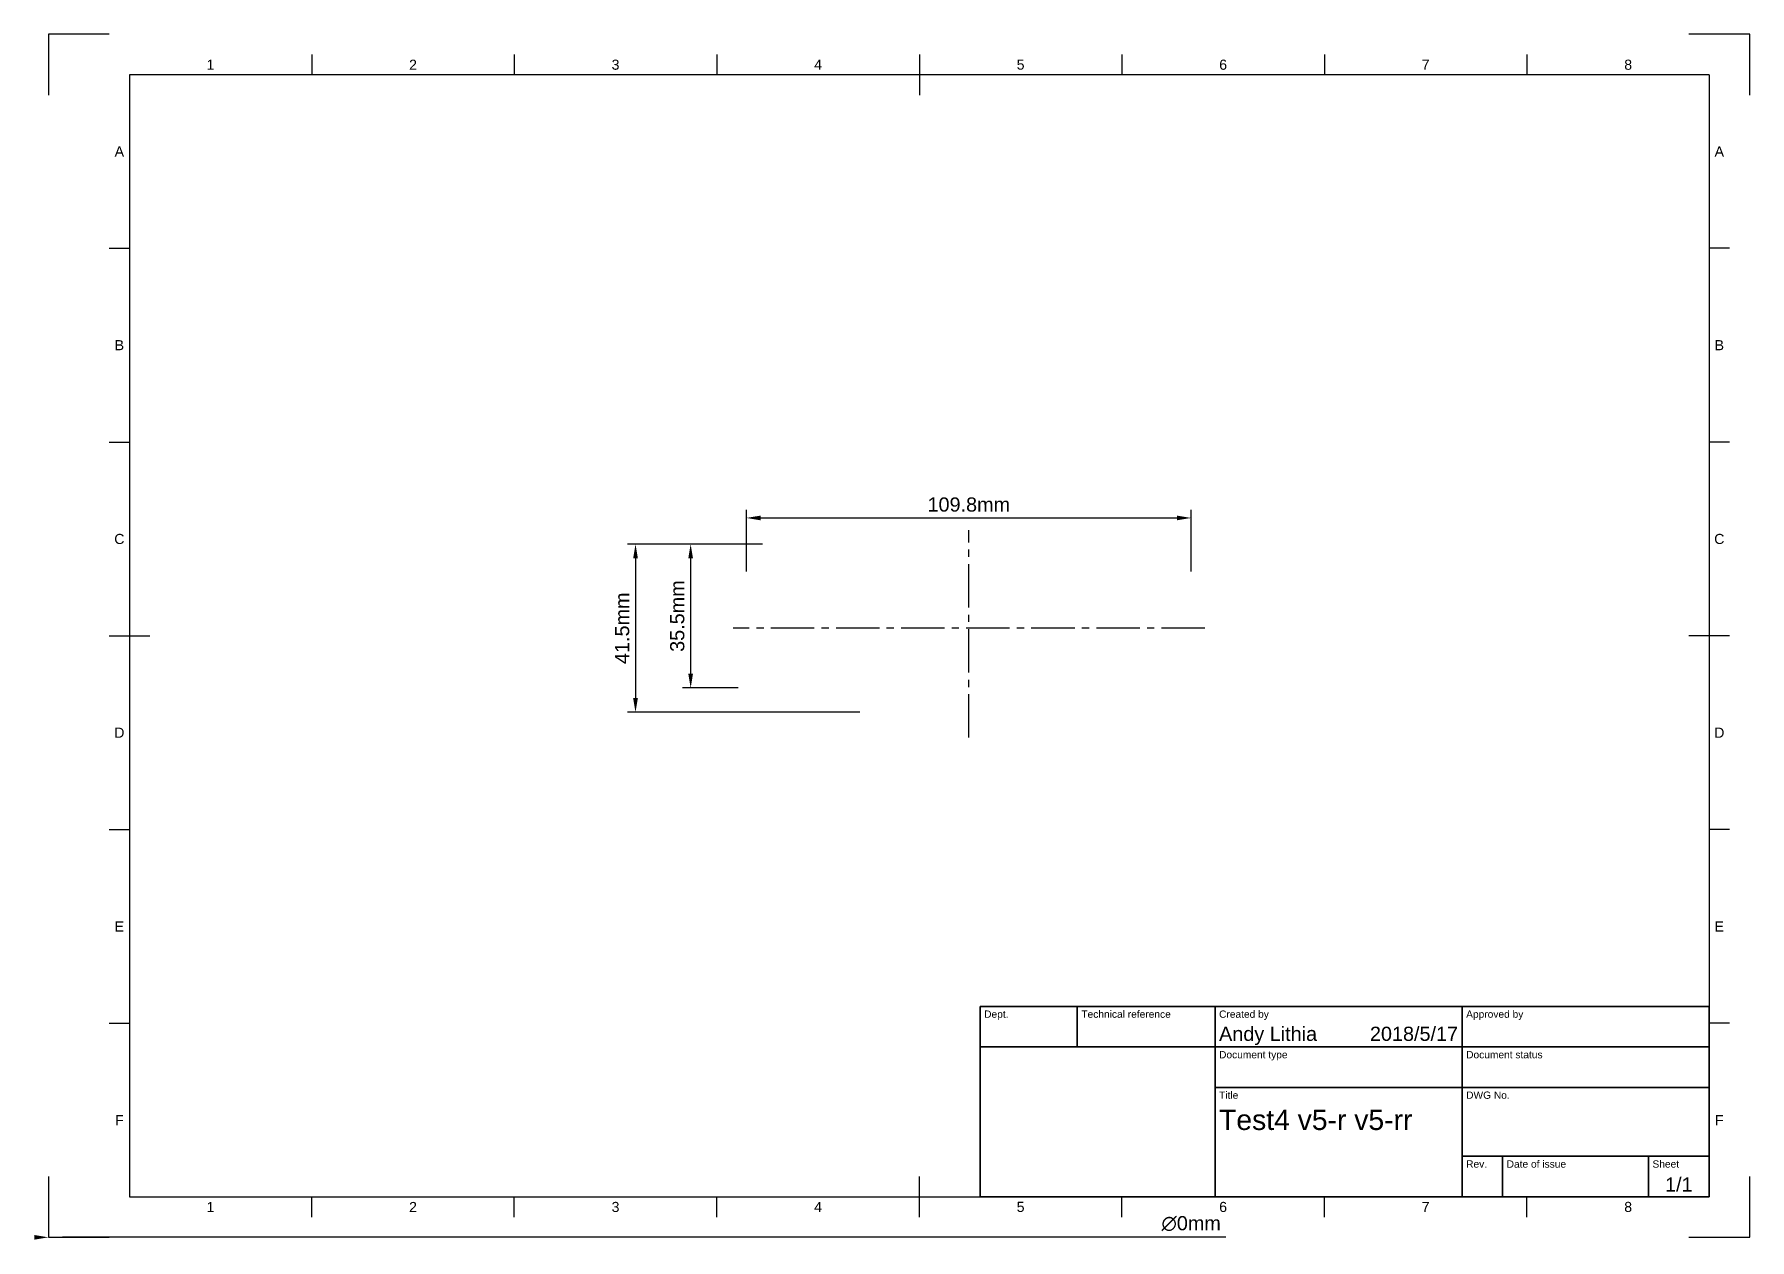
# Paper-space layout '表单1' of a CAD drawing. Header units: millimetres. Extents: x -4 to 420, y -1 to 297.
import ezdxf
from ezdxf.enums import TextEntityAlignment as Align

# ---------------------------------------------------------------- set-up
doc = ezdxf.new("R2010")
doc.units = ezdxf.units.MM
doc.header["$LTSCALE"] = 0.75
doc.linetypes.add('CENTER2', pattern=[28.575, 19.05, -3.175, 3.175, -3.175])
for name, color, linetype, lineweight in [('Border', 7, 'Continuous', 25), ('Center Lines', 7, 'CENTER2', 25), ('Dimensions', 7, 'Continuous', 25), ('TitleBlock', 7, 'Continuous', 35)]:
    doc.layers.add(name, color=color, linetype=linetype, lineweight=lineweight)
doc.styles.add('FusionTitle', font='')
doc.styles.get("Standard").update_dxf_attribs({"font": ''})
doc.styles.get('FusionTitle').set_extended_font_data('Arial')
doc.styles.get('Standard').set_extended_font_data('Arial')
doc.dimstyles.new('ISO-25', dxfattribs={"dimtxt": 3.5, "dimasz": 3.5, "dimexe": 2, "dimexo": 2, "dimgap": 1.5, "dimtad": 1, "dimzin": 12, "dimdsep": 46, "dimtxsty": 'Standard', "dimcen": 0, "dimclrd": 256, "dimclre": 256, "dimclrt": 256, "dimazin": 3, "dimtp": 0.1, "dimtm": 0.1, "dimtfac": 0.714, "dimtmove": 0, "dimatfit": 3, "dimfxl": 1, "dimtzin": 12, "dimarcsym": 0})

# ---------------------------------------------------------------- blocks, each defined once
blk = doc.blocks.new('ISO_A3_SHEET')
at = {"layer": 'Border'}
for p, q in [((15, 297), (0, 297)), ((0, 297), (0, 282)), ((420, 297), (405, 297)), ((420, 282), (420, 297)), ((65, 292), (65, 287)), ((115, 292), (115, 287)), ((165, 292), (165, 287)), ((215, 292), (215, 282)), ((265, 292), (265, 287)), ((315, 292), (315, 287)), ((365, 292), (365, 287)), ((410, 287), (20, 287)), ((20, 287), (20, 10)), ((410, 287), (410, 10)), ((15, 244.16666), (20, 244.16666)), ((415, 244.16666), (410, 244.16666)), ((15, 196.33333), (20, 196.33333)), ((415, 196.33333), (410, 196.33333)), ((15, 148.5), (25, 148.5)), ((415, 148.5), (405, 148.5)), ((15, 100.66667), (20, 100.66667)), ((415, 100.66667), (410, 100.66667)), ((15, 52.83334), (20, 52.83334)), ((415, 52.83334), (410, 52.83334)), ((0, 15), (0, 0)), ((215, 5), (215, 15)), ((420, 0), (420, 15)), ((20, 10), (410, 10)), ((65, 5), (65, 10)), ((115, 5), (115, 10)), ((165, 5), (165, 10)), ((265, 5), (265, 10)), ((315, 5), (315, 10)), ((365, 5), (365, 10)), ((0, 0), (15, 0)), ((405, 0), (420, 0))]:
    blk.add_line(p, q, dxfattribs=at)
at = {"layer": 'Border', "style": 'FusionTitle'}
for s, p in [('1', (40, 289.5)), ('2', (90, 289.5)), ('3', (140, 289.5)), ('4', (190, 289.5)), ('5', (240, 289.5)), ('6', (290, 289.5)), ('7', (340, 289.5)), ('8', (390, 289.5)), ('A', (17.5, 268.08333)), ('A', (412.5, 268.08333)), ('B', (17.5, 220.25)), ('B', (412.5, 220.25)), ('C', (17.5, 172.41667)), ('C', (412.5, 172.41667)), ('D', (17.5, 124.58334)), ('D', (412.5, 124.58334)), ('E', (17.5, 76.75001)), ('E', (412.5, 76.75001)), ('F', (17.5, 28.91668)), ('F', (412.5, 28.91668)), ('1', (40, 7.5)), ('2', (90, 7.5)), ('3', (140, 7.5)), ('4', (190, 7.5)), ('5', (240, 7.5)), ('6', (290, 7.5)), ('7', (340, 7.5)), ('8', (390, 7.5))]:
    blk.add_text(s, height=2.5, dxfattribs=at).set_placement(p, align=Align.MIDDLE)
blk = doc.blocks.new('ISO_TITLEBLOCK')
at = {"layer": 'TitleBlock'}
for p, q in [((0, 47), (-180, 47)), ((-180, 47), (-180, 0)), ((-156, 37), (-156, 47)), ((-122, 0), (-122, 47)), ((-61, 0), (-61, 47)), ((0, 0), (0, 47)), ((-180, 37), (0, 37)), ((-122, 27), (0, 27)), ((-61, 10), (0, 10)), ((-51, 0), (-51, 10)), ((-15, 0), (-15, 10)), ((-180, 0), (0, 0))]:
    blk.add_line(p, q, dxfattribs=at)
at = {"layer": 'TitleBlock', "style": 'FusionTitle'}
for s, p in [('Dept.', (-179, 46)), ('Technical reference', (-155, 46)), ('Created by', (-121, 46)), ('Approved by', (-60, 46)), ('Document type', (-121, 36)), ('Document status', (-60, 36)), ('Title', (-121, 26)), ('DWG No.', (-60, 26)), ('Rev.', (-60, 9)), ('Date of issue', (-50, 9)), ('Sheet', (-14, 9))]:
    blk.add_text(s, height=1.8, dxfattribs=at).set_placement(p, align=Align.TOP_LEFT)
for tag, p, height in [('DEPT', (-179, 38.5), 3.5), ('TECHNICAL_REFERENCE', (-155, 38.5), 3.5), ('CREATED_BY', (-121, 38.5), 3.5), ('APPROVED_BY', (-60, 38.5), 3.5), ('DOCUMENT_TYPE', (-121, 28.5), 3.5), ('DOCUMENT_STATUS', (-60, 28.5), 3.5), ('TITLE_1', (-121, 16.5), 5), ('TITLE_2', (-121, 9), 5), ('TITLE_3', (-121, 1.5), 5), ('DATE_OF_ISSUE', (-50, 1.5), 3.5)]:
    blk.add_attdef(tag, p, '', height=height, dxfattribs=at)
for tag, p in [('CREATED_DATE', (-62, 38.5)), ('APPROVED_DATE', (-1, 38.5))]:
    blk.add_attdef(tag, text='', height=3.5, dxfattribs=at).set_placement(p, align=Align.RIGHT)
for tag, height, p in [('DRAWING_NUMBER', 5, (-30.5, 16.6)), ('REV', 3.5, (-56, 3.1)), ('SHEET', 3.5, (-7.5, 3.1))]:
    blk.add_attdef(tag, text='', height=height, dxfattribs=at).set_placement(p, align=Align.MIDDLE)
blk = doc.blocks.new('*U19')
at = {"layer": 'Center Lines', "color": 0, "ltscale": 0.75, "transparency": 16777216}
blk.add_line((71.27, 0), (-45.2, 0), dxfattribs=at)
blk = doc.blocks.new('*U20')
at = {"layer": 'Center Lines', "color": 0, "ltscale": 0.75, "transparency": 16777216}
blk.add_line((0, -44.46), (0, 6.8), dxfattribs=at)
blk = doc.blocks.new('*D21')
at = {"layer": 'Defpoints', "color": 0, "transparency": 16777216}
blk.add_point((0, 0), dxfattribs=at)
blk.add_point((0, 0), dxfattribs=at)
at = {"layer": 'Dimensions', "lineweight": -2, "transparency": 16777216}
blk.add_line((290.69, 0), (3.5, 0), dxfattribs=at)
at = {"layer": 'Dimensions', "transparency": 16777216}
blk.add_solid([(-3.5, 0.58), (-3.5, -0.58), (0, 0)], dxfattribs=at)
at = {"layer": 'Dimensions', "transparency": 16777216, "insert": (282.11, 3.38), "char_height": 3.5, "attachment_point": 5}
blk.add_mtext('∅0mm', dxfattribs=at)
blk = doc.blocks.new('*D22')
at = {"layer": 'Defpoints', "color": 0, "transparency": 16777216}
for p in [(282.11, 177.6), (172.31, 162.42), (282.11, 162.42)]:
    blk.add_point(p, dxfattribs=at)
at = {"layer": 'Dimensions', "lineweight": -2, "transparency": 16777216}
for p, q in [((172.31, 164.42), (172.31, 179.6)), ((282.11, 164.42), (282.11, 179.6)), ((175.81, 177.6), (278.61, 177.6))]:
    blk.add_line(p, q, dxfattribs=at)
at = {"layer": 'Dimensions', "transparency": 16777216}
for points in [[(175.81, 178.18), (175.81, 177.02), (172.31, 177.6)], [(278.61, 178.18), (278.61, 177.02), (282.11, 177.6)]]:
    blk.add_solid(points, dxfattribs=at)
at = {"layer": 'Dimensions', "transparency": 16777216, "insert": (227.21, 180.89), "char_height": 3.5, "attachment_point": 5}
blk.add_mtext('109.8mm', dxfattribs=at)
blk = doc.blocks.new('*D23')
at = {"layer": 'Defpoints', "color": 0, "transparency": 16777216}
for p in [(178.31, 171.12), (158.54, 135.62), (172.31, 135.62)]:
    blk.add_point(p, dxfattribs=at)
at = {"layer": 'Dimensions', "lineweight": -2, "transparency": 16777216}
for p, q in [((176.31, 171.12), (156.54, 171.12)), ((158.54, 167.62), (158.54, 139.12)), ((170.31, 135.62), (156.54, 135.62))]:
    blk.add_line(p, q, dxfattribs=at)
at = {"layer": 'Dimensions', "transparency": 16777216}
for points in [[(157.96, 167.62), (159.12, 167.62), (158.54, 171.12)], [(157.96, 139.12), (159.12, 139.12), (158.54, 135.62)]]:
    blk.add_solid(points, dxfattribs=at)
at = {"layer": 'Dimensions', "transparency": 16777216, "insert": (155.25, 153.37), "char_height": 3.5, "attachment_point": 5, "rotation": 90}
blk.add_mtext('35.5mm', dxfattribs=at)
blk = doc.blocks.new('*D24')
at = {"layer": 'Defpoints', "color": 0, "transparency": 16777216}
for p in [(178.31, 171.12), (144.93, 129.62), (202.31, 129.62)]:
    blk.add_point(p, dxfattribs=at)
at = {"layer": 'Dimensions', "lineweight": -2, "transparency": 16777216}
for p, q in [((176.31, 171.12), (142.93, 171.12)), ((144.93, 167.62), (144.93, 133.12)), ((200.31, 129.62), (142.93, 129.62))]:
    blk.add_line(p, q, dxfattribs=at)
at = {"layer": 'Dimensions', "transparency": 16777216}
for points in [[(144.34, 167.62), (145.51, 167.62), (144.93, 171.12)], [(144.34, 133.12), (145.51, 133.12), (144.93, 129.62)]]:
    blk.add_solid(points, dxfattribs=at)
at = {"layer": 'Dimensions', "transparency": 16777216, "insert": (141.64, 150.37), "char_height": 3.5, "attachment_point": 5, "rotation": 90}
blk.add_mtext('41.5mm', dxfattribs=at)

psp = doc.layouts.new('表单1')

# ---------------------------------------------------------------- block references
at = {"layer": 'Border'}
psp.add_blockref('ISO_A3_SHEET', (0, 0), dxfattribs=at)
at = {"layer": 'Center Lines', "ltscale": 0.75}
for name, p in [('*U20', (227.215, 167.816)), ('*U19', (214.24, 150.366))]:
    psp.add_blockref(name, p, dxfattribs=at)
at = {"layer": 'TitleBlock'}
psp.add_blockref('ISO_TITLEBLOCK', (410, 10), dxfattribs=at).add_auto_attribs({'CREATED_DATE': '2018/5/17', 'SHEET': '1/1', 'TITLE_1': 'Test4 v5-r v5-rr', 'CREATED_BY': 'Andy Lithia'})

# ---------------------------------------------------------------- dimensions: what is measured, and where the dimension line sits
at = {"layer": 'Dimensions'}
dim = psp.add_linear_dim(base=(282.115, 177.598), p1=(172.315, 162.416), p2=(282.115, 162.416), dimstyle='ISO-25', override={"dimlfac": -1, "dimpost": 'mm', "dimclrd": 256, "dimclre": 256}, dxfattribs=at)
dim.commit()
dim.dimension.update_dxf_attribs({"geometry": '*D22', "text_midpoint": (227.215, 180.885)})
for base, p2, picture, middle in [((144.927, 129.616), (202.315, 129.616), '*D24', (141.64, 150.366)), ((158.541, 135.616), (172.315, 135.616), '*D23', (155.253, 153.366))]:
    dim = psp.add_linear_dim(base=base, p1=(178.315, 171.116), p2=p2, angle=270, dimstyle='ISO-25', override={"dimlfac": -1, "dimpost": 'mm', "dimclrd": 256, "dimclre": 256}, dxfattribs=at)
    dim.commit()
    dim.dimension.update_dxf_attribs({"geometry": picture, "text_midpoint": middle})
dim = psp.add_diameter_dim_2p(p1=(0, 0), p2=(0, 0), dimstyle='ISO-25', override={"dimlfac": -1, "dimpost": 'mm', "dimclrd": 256, "dimclre": 256}, dxfattribs=at)
dim.commit()
dim.dimension.update_dxf_attribs({"geometry": '*D21', "text_midpoint": (282.114712219, 0), "dimtype": 163})

doc.saveas('drawing.dxf')
